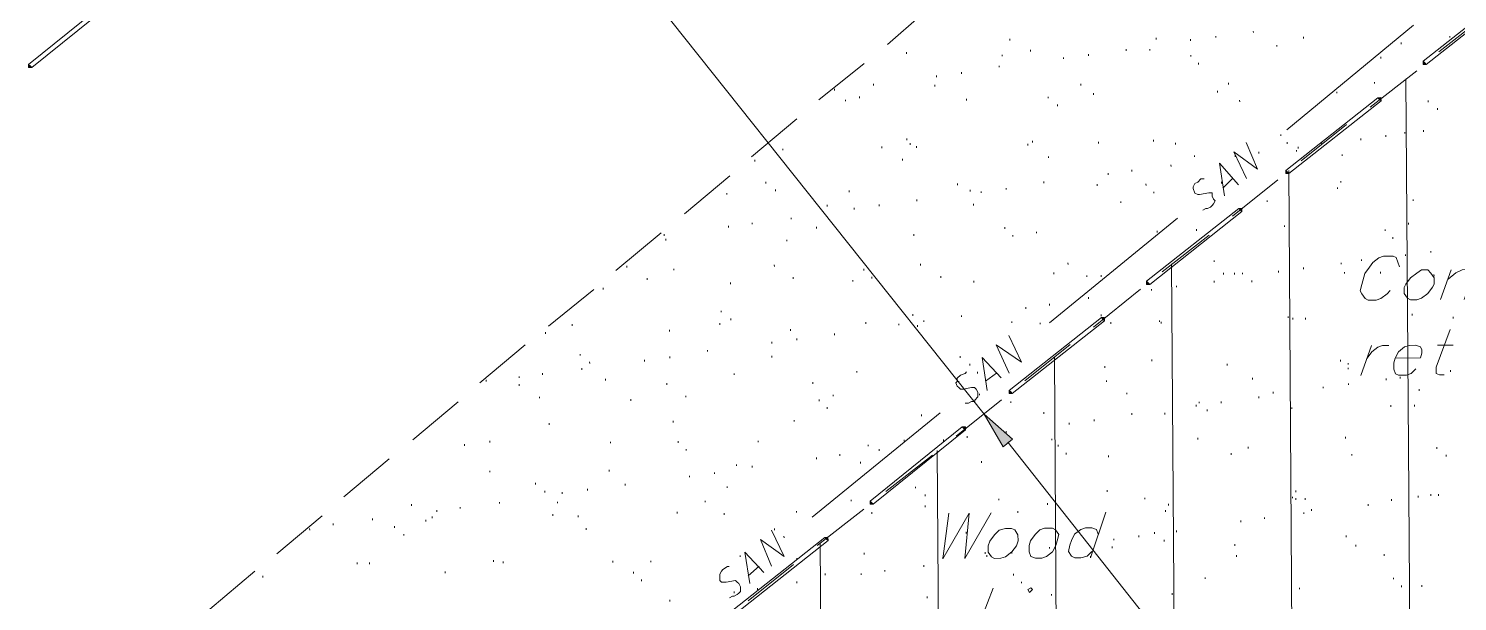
# Model space of a CAD drawing. Header units: inches. Extents: x -5728 to 15181, y 9834 to 15140.
# Drawn here: x 4801 to 5529, y 13869 to 14161 of the extents above; entities that cross this region are included whole.
import ezdxf

# ---------------------------------------------------------------- set-up
doc = ezdxf.new("R2010")
doc.units = ezdxf.units.IN
doc.header["$MEASUREMENT"] = 0
doc.linetypes.add('IMPORT-DASHEDX2 _4_', pattern=[0.1125, 0.075, -0.0375])
for name, color, linetype, lineweight in [('PDF_Geometry', 1, 'Continuous', 9), ('PDF_Solid Fills', 1, 'Continuous', 9), ('site plan converted for PDF_dwg', 1, 'Continuous', 9)]:
    doc.layers.add(name, color=color, linetype=linetype, lineweight=lineweight)

# ---------------------------------------------------------------- blocks, each defined once
blk = doc.blocks.new('site plan converted for PDF_dwg-1480341-SITE PLAN')
at = {"layer": 'PDF_Solid Fills'}
for points in [[(2685.72, 4273.8), (2685.72, 4275.4), (2687.32, 4273.8)], [(3396.12, 4270.6), (3396.12, 4272.2), (3397.72, 4270.6)], [(3374.52, 4252.2), (3372.92, 4253.8), (3374.52, 4253.8)], [(3325.72, 4215.4), (3325.72, 4217), (3327.32, 4215.4)], [(3303.32, 4196.2), (3301.72, 4197.8), (3303.32, 4197.8)], [(3254.52, 4159.4), (3254.52, 4161), (3256.12, 4159.4)], [(3232.92, 4141), (3231.32, 4142.6), (3232.92, 4142.6)], [(3184.12, 4104.2), (3184.12, 4105.8), (3185.72, 4104.2)], [(3161.72, 4085.8), (3160.12, 4087.4), (3161.72, 4087.4)], [(3112.92, 4048.2), (3112.92, 4049.8), (3114.52, 4048.2)], [(3091.32, 4029.8), (3089.72, 4031.4), (3091.32, 4031.4)]]:
    blk.add_hatch(color=147, dxfattribs=at).paths.add_polyline_path(points, flags=0)
at = {"layer": 'PDF_Solid Fills', "lineweight": 15}
blk.add_hatch(color=155, dxfattribs=at).paths.add_polyline_path([(3180.92, 4077), (3171.32, 4093.8), (3185.72, 4081)], flags=0)
at = {"layer": 'PDF_Geometry', "color": 155, "lineweight": 15}
for p, q in [((3428.12, 4295.4), (3404.12, 4277)), ((3309.72, 4288.2), (3309.72, 4287.4)), ((3326.52, 4237.8), (3391.32, 4290.6)), ((3185.72, 4285), (3185.72, 4284.2)), ((3260.12, 4285), (3260.12, 4284.2)), ((3277.72, 4284.2), (3277.72, 4283.4)), ((3290.52, 4285.8), (3290.52, 4285)), ((3321.72, 4281), (3321.72, 4280.2)), ((3335.32, 4285), (3335.32, 4284.2)), ((3384.92, 4281.8), (3384.92, 4281)), ((3409.72, 4285), (3409.72, 4284.2)), ((3111.32, 4273), (3088.12, 4254.6)), ((3132.92, 4278.6), (3132.92, 4277.8)), ((3181.72, 4277), (3181.72, 4276.2)), ((3196.12, 4279.4), (3196.12, 4278.6)), ((3212.92, 4275.4), (3212.92, 4274.6)), ((3225.72, 4277), (3225.72, 4276.2)), ((3244.92, 4279.4), (3244.92, 4278.6)), ((3256.92, 4279.4), (3256.92, 4278.6)), ((3277.72, 4276.2), (3277.72, 4275.4)), ((3374.52, 4274.6), (3374.52, 4273.8)), ((3148.12, 4266.6), (3148.12, 4265.8)), ((3160.92, 4268.2), (3160.92, 4267.4)), ((3180.12, 4271.4), (3180.12, 4270.6)), ((3281.72, 4272.2), (3281.72, 4271.4)), ((3392.92, 4267.4), (3368.92, 4249)), ((3096.12, 4260.2), (3096.12, 4259.4)), ((3116.12, 4262.6), (3116.12, 4261.8)), ((3147.32, 4261.8), (3147.32, 4261)), ((3221.72, 4261.8), (3221.72, 4261)), ((3296.92, 4261.8), (3296.92, 4261)), ((3371.32, 4261.8), (3371.32, 4261)), ((3387.32, 3958.6), (3387.32, 4263.4)), ((3101.72, 4254.6), (3101.72, 4253.8)), ((3108.92, 4256.2), (3108.92, 4255.4)), ((3163.32, 4254.6), (3163.32, 4253.8)), ((3204.92, 4255.4), (3204.92, 4254.6)), ((3209.72, 4251.4), (3209.72, 4250.6)), ((3228.12, 4257), (3228.12, 4256.2)), ((3291.32, 4257.8), (3291.32, 4257)), ((3302.52, 4253), (3302.52, 4252.2)), ((3352.12, 4257), (3352.12, 4256.2)), ((3398.52, 4252.2), (3398.52, 4251.4)), ((3076.92, 4245), (3053.72, 4225.8)), ((3403.32, 4248.2), (3403.32, 4247.4)), ((3356.92, 4240.2), (3333.72, 4221.8)), ((3386.52, 4236.2), (3386.52, 4235.4)), ((3396.12, 4237), (3396.12, 4236.2)), ((3069.72, 4229.8), (3069.72, 4229)), ((3120.12, 4230.6), (3120.12, 4229.8)), ((3132.92, 4234.6), (3132.92, 4233.8)), ((3134.52, 4232.2), (3134.52, 4231.4)), ((3137.72, 4230.6), (3137.72, 4229.8)), ((3194.52, 4231.4), (3194.52, 4230.6)), ((3196.92, 4233), (3196.92, 4232.2)), ((3230.52, 4232.2), (3230.52, 4231.4)), ((3258.52, 4233), (3258.52, 4232.2)), ((3269.72, 4231.4), (3269.72, 4230.6)), ((3323.32, 4235.4), (3323.32, 4234.6)), ((3326.52, 4231.4), (3326.52, 4230.6)), ((3332.12, 4229), (3332.12, 4228.2)), ((3344.12, 4231.4), (3344.12, 4230.6)), ((3364.12, 4233), (3364.12, 4232.2)), ((3376.92, 4234.6), (3376.92, 4233.8)), ((3055.32, 4224.2), (3055.32, 4223.4)), ((3130.52, 4224.2), (3130.52, 4223.4)), ((3204.92, 4225), (3204.92, 4224.2)), ((3279.32, 4225), (3279.32, 4224.2)), ((3300.12, 4225), (3300.12, 4224.2)), ((3312.12, 4226.6), (3312.12, 4225.8)), ((3331.32, 4227.4), (3331.32, 4226.6)), ((3354.52, 4225), (3354.52, 4224.2)), ((3042.52, 4216.2), (3019.32, 4197)), ((3235.32, 4216.2), (3235.32, 4215.4)), ((3247.32, 4217.8), (3247.32, 4217)), ((3267.32, 4220.2), (3267.32, 4219.4)), ((3327.32, 3911.4), (3327.32, 4217)), ((3040.92, 4207.4), (3040.92, 4206.6)), ((3060.92, 4213), (3060.92, 4212.2)), ((3065.72, 4209), (3065.72, 4208.2)), ((3103.32, 4208.2), (3103.32, 4207.4)), ((3158.52, 4211.4), (3158.52, 4210.6)), ((3164.92, 4208.2), (3164.92, 4207.4)), ((3170.52, 4207.4), (3170.52, 4206.6)), ((3183.32, 4209), (3183.32, 4208.2)), ((3202.52, 4212.2), (3202.52, 4211.4)), ((3229.72, 4210.6), (3229.72, 4209.8)), ((3254.52, 4210.6), (3254.52, 4209.8)), ((3292.92, 4211.4), (3292.92, 4210.6)), ((3298.52, 4213), (3293.72, 4208.2)), ((3321.72, 4212.2), (3298.52, 4193.8)), ((3352.12, 4208.2), (3352.12, 4207.4)), ((3353.72, 4211.4), (3353.72, 4210.6)), ((3092.12, 4201), (3092.12, 4200.2)), ((3118.52, 4201), (3118.52, 4200.2)), ((3137.72, 4203.4), (3137.72, 4202.6)), ((3166.52, 4201), (3166.52, 4200.2)), ((3241.72, 4201.8), (3241.72, 4201)), ((3258.52, 4206.6), (3258.52, 4205.8)), ((3316.12, 4201.8), (3316.12, 4201)), ((3390.52, 4201.8), (3390.52, 4201)), ((3073.72, 4194.6), (3073.72, 4193.8)), ((3105.72, 4199.4), (3105.72, 4198.6)), ((3204.92, 4140.2), (3270.52, 4193)), ((3007.32, 4187.4), (2984.12, 4168.2)), ((3008.92, 4186.6), (3008.92, 4185.8)), ((3041.72, 4190.6), (3041.72, 4189.8)), ((3053.72, 4192.2), (3053.72, 4191.4)), ((3086.52, 4189.8), (3086.52, 4189)), ((3136.12, 4185.8), (3136.12, 4185)), ((3182.52, 4189), (3182.52, 4188.2)), ((3198.52, 4186.6), (3198.52, 4185.8)), ((3260.12, 4186.6), (3260.12, 4185.8)), ((3280.12, 4187.4), (3280.12, 4186.6)), ((3324.92, 4189), (3324.92, 4188.2)), ((3376.12, 4186.6), (3376.12, 4185.8)), ((3388.12, 4189.8), (3388.12, 4189)), ((3009.72, 4184.2), (3009.72, 4183.4)), ((3071.32, 4183.4), (3071.32, 4182.6)), ((3186.52, 4185), (3186.52, 4184.2)), ((3286.52, 4184.2), (3262.52, 4165.8)), ((3380.12, 4182.6), (3380.12, 4181.8)), ((3288.92, 4171.4), (3288.92, 4170.6)), ((3364.12, 4171.4), (3364.12, 4170.6)), ((3386.52, 4173.8), (3386.52, 4173)), ((3399.32, 4175.4), (3399.32, 4174.6)), ((2989.72, 4170.6), (2989.72, 4169.8)), ((3000.12, 4164.2), (3000.12, 4163.4)), ((3013.72, 4169), (3013.72, 4168.2)), ((3064.92, 4170.6), (3064.92, 4169.8)), ((3074.52, 4164.2), (3074.52, 4163.4)), ((3110.52, 4168.2), (3110.52, 4167.4)), ((3114.52, 4164.2), (3114.52, 4163.4)), ((3139.32, 4170.6), (3139.32, 4169.8)), ((3149.72, 4164.2), (3149.72, 4163.4)), ((3207.32, 4165.8), (3207.32, 4165)), ((3214.52, 4170.6), (3214.52, 4169.8)), ((3224.12, 4164.2), (3224.12, 4163.4)), ((3231.32, 4164.2), (3231.32, 4163.4)), ((3267.32, 3864.2), (3267.32, 4169.8)), ((3293.72, 4165), (3293.72, 4164.2)), ((3299.32, 4165), (3299.32, 4164.2)), ((3303.32, 4165), (3303.32, 4164.2)), ((3321.72, 4165.8), (3321.72, 4165)), ((3334.52, 4167.4), (3334.52, 4166.6)), ((3353.72, 4169.8), (3353.72, 4169)), ((3355.32, 4165), (3355.32, 4164.2)), ((3373.72, 4165), (3373.72, 4164.2)), ((3400.92, 4163.4), (3400.92, 4162.6)), ((3404.12, 4150.6), (3409.72, 4165.8)), ((2972.92, 4158.6), (2949.72, 4140.2)), ((2977.72, 4159.4), (2977.72, 4158.6)), ((3042.52, 4161.8), (3042.52, 4161)), ((3104.92, 4162.6), (3104.92, 4161.8)), ((3166.52, 4161.8), (3166.52, 4161)), ((3251.32, 4157), (3227.32, 4137.8)), ((3256.92, 4157), (3256.92, 4156.2)), ((3269.72, 4158.6), (3269.72, 4157.8)), ((3288.92, 4161), (3288.92, 4160.2)), ((3308.12, 4161), (3308.12, 4160.2)), ((3204.92, 4149.8), (3204.92, 4149)), ((3224.92, 4153), (3224.92, 4152.2)), ((3037.72, 4147.4), (3037.72, 4146.6)), ((3042.52, 4143.4), (3042.52, 4142.6)), ((3135.32, 4145), (3135.32, 4144.2)), ((3140.92, 4141.8), (3140.92, 4141)), ((3160.12, 4144.2), (3160.12, 4143.4)), ((3192.92, 4148.2), (3192.92, 4147.4)), ((3231.32, 4144.2), (3231.32, 4143.4)), ((3326.52, 4142.6), (3326.52, 4141.8)), ((3328.92, 4141.8), (3328.92, 4141)), ((3335.32, 4141.8), (3335.32, 4141)), ((3389.72, 4143.4), (3389.72, 4142.6)), ((3410.52, 4141.8), (3410.52, 4141)), ((2948.12, 4137), (2948.12, 4136.2)), ((2961.72, 4141), (2961.72, 4140.2)), ((3011.32, 4137.8), (3011.32, 4137)), ((3036.92, 4141), (3036.92, 4140.2)), ((3072.92, 4137.8), (3072.92, 4137)), ((3095.32, 4135.4), (3095.32, 4134.6)), ((3111.32, 4141), (3111.32, 4140.2)), ((3128.12, 4140.2), (3128.12, 4139.4)), ((3137.72, 4139.4), (3137.72, 4138.6)), ((3185.72, 4141), (3185.72, 4140.2)), ((3200.12, 4140.2), (3200.12, 4139.4)), ((3236.12, 4140.2), (3236.12, 4139.4)), ((3260.92, 4141), (3260.92, 4140.2)), ((3261.72, 4140.2), (3261.72, 4139.4)), ((2937.72, 4130.6), (2914.52, 4111.4)), ((3030.52, 4127.4), (3030.52, 4126.6)), ((3063.32, 4131.4), (3063.32, 4130.6)), ((3076.12, 4133), (3076.12, 4132.2)), ((3215.32, 4129), (3192.12, 4110.6)), ((3363.32, 4112.2), (3368.92, 4127.4)), ((3402.52, 4127.4), (3410.52, 4127.4)), ((2965.72, 4125.8), (2965.72, 4125)), ((2970.52, 4121.8), (2970.52, 4121)), ((2998.52, 4122.6), (2998.52, 4121.8)), ((3011.32, 4124.2), (3011.32, 4123.4)), ((3063.32, 4124.2), (3063.32, 4123.4)), ((3159.32, 4123.4), (3159.32, 4122.6)), ((3207.32, 3817.8), (3207.32, 4122.6)), ((3256.92, 4121), (3256.92, 4120.2)), ((3352.92, 4120.2), (3352.92, 4119.4)), ((2917.72, 4113), (2917.72, 4112.2)), ((2934.52, 4114.6), (2934.52, 4113.8)), ((2946.52, 4116.2), (2946.52, 4115.4)), ((2966.52, 4118.6), (2966.52, 4117.8)), ((2978.52, 4113), (2978.52, 4112.2)), ((3044.12, 4115.4), (3044.12, 4114.6)), ((3106.52, 4116.2), (3106.52, 4115.4)), ((3164.12, 4119.4), (3164.12, 4118.6)), ((3168.12, 4115.4), (3168.12, 4114.6)), ((3177.72, 4114.6), (3172.12, 4110.6)), ((3232.92, 4117.8), (3232.92, 4117)), ((3295.32, 4118.6), (3295.32, 4117.8)), ((3356.92, 4118.6), (3356.92, 4117.8)), ((3356.92, 4116.2), (3356.92, 4115.4)), ((3408.92, 4114.6), (3408.92, 4113.8)), ((2934.52, 4110.6), (2934.52, 4109.8)), ((3009.72, 4110.6), (3009.72, 4109.8)), ((3084.12, 4110.6), (3084.12, 4109.8)), ((3158.52, 4110.6), (3158.52, 4109.8)), ((3233.72, 4110.6), (3233.72, 4109.8)), ((3308.12, 4111.4), (3308.12, 4110.6)), ((3344.12, 4106.6), (3344.12, 4105.8)), ((3356.92, 4108.2), (3356.92, 4107.4)), ((3376.12, 4110.6), (3376.12, 4109.8)), ((3383.32, 4111.4), (3383.32, 4110.6)), ((2903.32, 4101.8), (2880.12, 4082.6)), ((2944.92, 4104.2), (2944.92, 4103.4)), ((2991.32, 4102.6), (2991.32, 4101.8)), ((3019.32, 4104.2), (3019.32, 4103.4)), ((3087.32, 4101.8), (3087.32, 4101)), ((3094.52, 4104.2), (3094.52, 4103.4)), ((3180.12, 4101), (3156.92, 4082.6)), ((3168.92, 4104.2), (3168.92, 4103.4)), ((3184.92, 4100.2), (3184.92, 4099.4)), ((3244.12, 4104.2), (3244.12, 4103.4)), ((3280.92, 4099.4), (3280.92, 4098.6)), ((3292.12, 4099.4), (3292.12, 4098.6)), ((3311.32, 4101.8), (3311.32, 4101)), ((3318.52, 4104.2), (3318.52, 4103.4)), ((3392.92, 4105), (3392.92, 4104.2)), ((3012.92, 4091.4), (3012.92, 4090.6)), ((3074.52, 4091.4), (3074.52, 4090.6)), ((3083.32, 4041.8), (3148.92, 4094.6)), ((3091.32, 4097.8), (3091.32, 4097)), ((3139.32, 4093.8), (3139.32, 4093)), ((3201.72, 4094.6), (3201.72, 4093.8)), ((3246.52, 4093.8), (3246.52, 4093)), ((3263.32, 4093.8), (3263.32, 4093)), ((3279.32, 4097.8), (3279.32, 4097)), ((3284.92, 4095.4), (3284.92, 4094.6)), ((3328.12, 4096.2), (3328.12, 4095.4)), ((3378.52, 4097), (3378.52, 4096.2)), ((3390.52, 4097), (3390.52, 4096.2)), ((2949.72, 4090.6), (2949.72, 4089.8)), ((3182.52, 4085), (3182.52, 4084.2)), ((3214.52, 4089), (3214.52, 4088.2)), ((3227.32, 4090.6), (3227.32, 4089.8)), ((2906.52, 4080.2), (2906.52, 4079.4)), ((2919.32, 4081.8), (2919.32, 4081)), ((2980.92, 4081), (2980.92, 4080.2)), ((3015.32, 4081), (3015.32, 4080.2)), ((3019.32, 4077), (3019.32, 4076.2)), ((3056.12, 4081), (3056.12, 4080.2)), ((3112.12, 4078.6), (3112.12, 4077.8)), ((3117.72, 4076.2), (3117.72, 4075.4)), ((3130.52, 4081), (3130.52, 4080.2)), ((3150.52, 4081), (3150.52, 4080.2)), ((3162.52, 4082.6), (3162.52, 4081.8)), ((3307.32, 3920.2), (3183.32, 4079.4)), ((3205.72, 4081), (3205.72, 4080.2)), ((3208.92, 4077.8), (3208.92, 4077)), ((3280.12, 4081), (3280.12, 4080.2)), ((3305.72, 4076.2), (3305.72, 4075.4)), ((3355.32, 4081), (3355.32, 4080.2)), ((2868.12, 4073), (2844.92, 4053.8)), ((3044.92, 4069), (3044.92, 4068.2)), ((3085.72, 4072.2), (3085.72, 4071.4)), ((3097.72, 4073.8), (3097.72, 4073)), ((3108.12, 4069.8), (3108.12, 4069)), ((3144.92, 4073), (3120.92, 4054.6)), ((3147.32, 3770.6), (3147.32, 4075.4)), ((3169.72, 4069.8), (3169.72, 4069)), ((3212.92, 4073.8), (3212.92, 4073)), ((3234.52, 4072.2), (3234.52, 4071.4)), ((3296.92, 4073), (3296.92, 4072.2)), ((3358.52, 4072.2), (3358.52, 4071.4)), ((3401.72, 4075.4), (3401.72, 4074.6)), ((3406.52, 4071.4), (3406.52, 4070.6)), ((2919.32, 4066.6), (2919.32, 4065.8)), ((2980.12, 4066.6), (2980.12, 4065.8)), ((3020.92, 4063.4), (3020.92, 4062.6)), ((3033.72, 4065), (3033.72, 4064.2)), ((3052.92, 4068.2), (3052.92, 4067.4)), ((2942.52, 4060.2), (2942.52, 4059.4)), ((2947.32, 4056.2), (2947.32, 4055.4)), ((2956.12, 4055.4), (2956.12, 4054.6)), ((2968.92, 4057), (2968.92, 4056.2)), ((2988.12, 4059.4), (2988.12, 4058.6)), ((3040.12, 4057.8), (3040.12, 4057)), ((3136.12, 4057), (3136.12, 4056.2)), ((3233.72, 4054.6), (3233.72, 4053.8)), ((2879.32, 4049.8), (2879.32, 4049)), ((2904.12, 4048.2), (2904.12, 4047.4)), ((2924.12, 4050.6), (2924.12, 4049.8)), ((2953.72, 4050.6), (2953.72, 4049.8)), ((3028.92, 4050.6), (3028.92, 4049.8)), ((3103.32, 4050.6), (3103.32, 4049.8)), ((3140.92, 4053), (3140.92, 4052.2)), ((3140.92, 4047.4), (3140.92, 4046.6)), ((3178.52, 4050.6), (3178.52, 4049.8)), ((3203.32, 4048.2), (3203.32, 4047.4)), ((3252.92, 4050.6), (3252.92, 4049.8)), ((3264.92, 4047.4), (3264.92, 4046.6)), ((3328.12, 4050.6), (3328.12, 4049.8)), ((3329.72, 4053.8), (3329.72, 4053)), ((3329.72, 4049.8), (3329.72, 4049)), ((3334.52, 4049.8), (3334.52, 4049)), ((3378.52, 4049), (3378.52, 4048.2)), ((3392.12, 4050.6), (3392.12, 4049.8)), ((3398.52, 4051.4), (3398.52, 4050.6)), ((3402.52, 4051.4), (3402.52, 4050.6)), ((2833.72, 4044.2), (2810.52, 4025)), ((2839.32, 4040.2), (2839.32, 4039.4)), ((2859.32, 4042.6), (2859.32, 4041.8)), ((2886.52, 4041.8), (2886.52, 4041)), ((2889.72, 4043.4), (2889.72, 4042.6)), ((2892.12, 4046.6), (2892.12, 4045.8)), ((2951.32, 4044.2), (2951.32, 4043.4)), ((2964.12, 4043.4), (2964.12, 4042.6)), ((3014.52, 4045), (3014.52, 4044.2)), ((3038.52, 4044.2), (3038.52, 4043.4)), ((3075.32, 4045), (3075.32, 4044.2)), ((3109.72, 4045.8), (3085.72, 4027.4)), ((3113.72, 4044.2), (3113.72, 4043.4)), ((3188.12, 4044.2), (3188.12, 4043.4)), ((3232.92, 4043.4), (3224.92, 4020.2)), ((3263.32, 4044.2), (3263.32, 4043.4)), ((3313.72, 4040.2), (3313.72, 4039.4)), ((3333.72, 4042.6), (3333.72, 4041.8)), ((3337.72, 4044.2), (3337.72, 4043.4)), ((3366.52, 4046.6), (3366.52, 4045.8)), ((2827.32, 4037.8), (2827.32, 4037)), ((2870.52, 4038.6), (2870.52, 4037.8)), ((2875.32, 4034.6), (2875.32, 4033.8)), ((2968.12, 4037), (2968.12, 4036.2)), ((3064.12, 4036.2), (3064.12, 4035.4)), ((3161.72, 4033.8), (3161.72, 4033)), ((3257.72, 4033), (3257.72, 4032.2)), ((3268.92, 4033.8), (3268.92, 4033)), ((3301.72, 4038.6), (3301.72, 4037.8)), ((3068.92, 4032.2), (3068.92, 4031.4)), ((3087.32, 3832.2), (3087.32, 4028.2)), ((3204.12, 4025.8), (3204.12, 4025)), ((3236.12, 4025.8), (3236.12, 4025)), ((3236.92, 4029.8), (3236.92, 4029)), ((3249.72, 4031.4), (3249.72, 4030.6)), ((3262.52, 4029), (3262.52, 4028.2)), ((3298.52, 4026.6), (3298.52, 4025.8)), ((3355.32, 4030.6), (3355.32, 4029.8)), ((3360.12, 4025.8), (3360.12, 4025)), ((2851.32, 4020.2), (2851.32, 4019.4)), ((2857.72, 4020.2), (2857.72, 4019.4)), ((2920.92, 4021), (2920.92, 4020.2)), ((2925.72, 4020.2), (2925.72, 4019.4)), ((2981.72, 4020.2), (2981.72, 4019.4)), ((3000.92, 4020.2), (3000.92, 4019.4)), ((3046.52, 4022.6), (3046.52, 4021.8)), ((3075.32, 4021), (3075.32, 4020.2)), ((3109.72, 4023.4), (3109.72, 4022.6)), ((3149.72, 4021), (3149.72, 4020.2)), ((3171.32, 4023.4), (3171.32, 4022.6)), ((3172.12, 4021.8), (3172.12, 4021)), ((3184.92, 4023.4), (3184.92, 4022.6)), ((3224.92, 4021), (3224.92, 4020.2)), ((3299.32, 4021), (3299.32, 4020.2)), ((3374.52, 4021), (3374.52, 4020.2)), ((2799.32, 4016.2), (2776.12, 3997)), ((2803.32, 4013.8), (2803.32, 4013)), ((2896.12, 4015.4), (2896.12, 4014.6)), ((2992.12, 4014.6), (2992.12, 4013.8)), ((2996.12, 4010.6), (2996.12, 4009.8)), ((3073.72, 4017.8), (3050.52, 3999.4)), ((3056.12, 4017), (3050.52, 4012.2)), ((3089.72, 4013), (3089.72, 4012.2)), ((3108.12, 4013), (3108.12, 4012.2)), ((3120.12, 4014.6), (3120.12, 4013.8)), ((3140.12, 4017), (3140.12, 4016.2)), ((3185.72, 4012.2), (3185.72, 4011.4)), ((3043.32, 4004.2), (3043.32, 4003.4)), ((3055.32, 4005.8), (3055.32, 4005)), ((3075.32, 4009), (3075.32, 4008.2)), ((3166.52, 3982.6), (3175.32, 4005)), ((3189.72, 4008.2), (3189.72, 4007.4)), ((3283.32, 4009.8), (3283.32, 4009)), ((3331.32, 4004.2), (3331.32, 4003.4)), ((3379.32, 4009), (3379.32, 4008.2)), ((3383.32, 4005), (3383.32, 4004.2)), ((3393.72, 4005), (3393.72, 4004.2)), ((3010.52, 4000.2), (3010.52, 3999.4)), ((3141.72, 4001), (3141.72, 4000.2)), ((3204.92, 4001.8), (3204.92, 4001)), ((3266.52, 4001.8), (3266.52, 4001))]:
    blk.add_line(p, q, dxfattribs=at)
at = {"layer": 'PDF_Geometry', "color": 155, "lineweight": 15, "flags": 128}
for points in [[(3171.32, 4093.8), (2717.72, 4672.2), (2698.52, 4672.2)], [(3172.12, 4317), (3140.92, 4297.8), (3123.32, 4282.6)], [(3305.72, 4213), (3299.32, 4226.6), (3311.32, 4217.8), (3305.72, 4231.4)], [(3294.52, 4204.2), (3292.12, 4221), (3301.72, 4209.8)], [(3283.32, 4197), (3284.92, 4197.8), (3285.72, 4197.8), (3287.32, 4198.6), (3288.12, 4199.4), (3288.92, 4200.2), (3289.72, 4201.8), (3288.92, 4202.6), (3288.12, 4204.2), (3288.12, 4205.8), (3286.52, 4205.8), (3281.72, 4205), (3280.92, 4205), (3279.32, 4205.8), (3278.52, 4208.2), (3278.52, 4209), (3279.32, 4210.6), (3280.92, 4211.4), (3282.52, 4213), (3284.12, 4213)], [(3383.32, 4167.4), (3382.52, 4169.8), (3381.72, 4172.2), (3380.12, 4173), (3375.32, 4173), (3372.92, 4172.2), (3369.72, 4169.8), (3368.12, 4167.4), (3365.72, 4164.2), (3364.12, 4158.6), (3363.32, 4155.4), (3364.12, 4153.8), (3365.72, 4151.4), (3367.32, 4150.6), (3371.32, 4150.6), (3373.72, 4151.4), (3376.92, 4153.8), (3378.52, 4155.4)], [(3408.12, 4161), (3412.12, 4164.2), (3415.32, 4165.8), (3418.52, 4165.8), (3420.12, 4164.2), (3420.12, 4161), (3416.12, 4150.6)], [(3408.92, 4135.4), (3401.72, 4116.2), (3401.72, 4113), (3403.32, 4112.2), (3405.72, 4112.2)], [(3184.12, 4114.6), (3177.72, 4129), (3190.52, 4120.2), (3184.12, 4133.8)], [(3366.52, 4121), (3368.92, 4124.2), (3372.12, 4126.6), (3374.52, 4127.4), (3377.72, 4127.4)], [(3380.92, 4121), (3393.72, 4121), (3394.52, 4123.4), (3394.52, 4125), (3393.72, 4126.6), (3391.32, 4127.4), (3388.12, 4127.4), (3385.72, 4126.6), (3382.52, 4124.2), (3380.92, 4121), (3380.12, 4118.6), (3380.12, 4115.4), (3380.92, 4113), (3382.52, 4112.2), (3386.52, 4112.2), (3388.92, 4113), (3391.32, 4115.4)], [(3172.92, 4105.8), (3170.52, 4122.6), (3180.12, 4112.2)], [(3161.72, 4099.4), (3163.32, 4099.4), (3164.92, 4100.2), (3166.52, 4100.2), (3166.52, 4101), (3168.12, 4102.6), (3168.12, 4105), (3167.32, 4106.6), (3166.52, 4107.4), (3164.92, 4107.4), (3160.92, 4106.6), (3159.32, 4106.6), (3158.52, 4107.4), (3157.72, 4108.2), (3156.92, 4109.8), (3157.72, 4110.6), (3157.72, 4112.2), (3159.32, 4113.8), (3161.72, 4114.6), (3162.52, 4115.4)], [(3152.92, 4043.4), (3149.72, 4020.2), (3163.32, 4043.4), (3160.92, 4020.2), (3174.52, 4043.4)], [(3062.52, 4017), (3056.92, 4030.6), (3068.92, 4021.8), (3062.52, 4035.4)], [(3228.92, 4032.2), (3228.12, 4034.6), (3225.72, 4035.4), (3222.52, 4035.4), (3220.12, 4034.6), (3216.92, 4032.2), (3215.32, 4029), (3214.52, 4026.6), (3213.72, 4023.4), (3215.32, 4021), (3216.92, 4020.2), (3220.12, 4020.2), (3223.32, 4021), (3225.72, 4023.4)], [(3051.32, 4008.2), (3048.92, 4024.2), (3058.52, 4013.8)], [(3040.92, 4001), (3042.52, 4001.8), (3043.32, 4001.8), (3044.92, 4002.6), (3045.72, 4003.4), (3046.52, 4004.2), (3046.52, 4006.6), (3045.72, 4008.2), (3044.92, 4009), (3044.12, 4009.8), (3039.32, 4009), (3036.92, 4009), (3036.12, 4009.8), (3036.12, 4013), (3036.92, 4014.6), (3037.72, 4015.4), (3040.12, 4017), (3040.92, 4017)]]:
    blk.add_lwpolyline(points, dxfattribs=at)
at = {"layer": 'PDF_Geometry', "color": 147, "flags": 128}
for points in [[(2732.92, 4313), (2685.72, 4275.4), (2686.52, 4274.6), (2687.32, 4273.8), (2734.52, 4311.4), (2733.72, 4312.2), (2732.92, 4313), (2734.52, 4313), (2734.52, 4311.4)], [(3397.72, 4270.6), (3444.92, 4307.4), (3444.12, 4308.2), (3443.32, 4309), (3396.12, 4272.2), (3396.92, 4271.4), (3397.72, 4270.6), (3396.12, 4270.6), (3396.12, 4272.2)], [(2687.32, 4273.8), (2685.72, 4273.8), (2685.72, 4275.4)], [(3327.32, 4215.4), (3374.52, 4252.2), (3373.72, 4253), (3372.92, 4253.8), (3325.72, 4217), (3326.52, 4216.2), (3327.32, 4215.4), (3325.72, 4215.4), (3325.72, 4217)], [(3372.92, 4253.8), (3374.52, 4253.8), (3374.52, 4252.2)], [(3256.12, 4159.4), (3303.32, 4196.2), (3302.52, 4197), (3301.72, 4197.8), (3254.52, 4161)], [(3301.72, 4197.8), (3303.32, 4197.8), (3303.32, 4196.2)], [(3185.72, 4104.2), (3232.92, 4141), (3232.12, 4141.8), (3231.32, 4142.6), (3184.12, 4105.8), (3184.92, 4105), (3185.72, 4104.2), (3184.12, 4104.2), (3184.12, 4105.8)], [(3231.32, 4142.6), (3232.92, 4142.6), (3232.92, 4141)], [(3114.52, 4048.2), (3161.72, 4085.8), (3160.92, 4086.6), (3160.12, 4087.4), (3112.92, 4049.8), (3113.72, 4049), (3114.52, 4048.2), (3112.92, 4048.2), (3112.92, 4049.8)], [(3160.12, 4087.4), (3161.72, 4087.4), (3161.72, 4085.8)], [(3044.12, 3993), (3091.32, 4029.8), (3090.52, 4030.6), (3089.72, 4031.4), (3042.52, 3994.6), (3043.32, 3993.8), (3044.12, 3993), (3042.52, 3993), (3042.52, 3994.6)], [(3089.72, 4031.4), (3091.32, 4031.4), (3091.32, 4029.8)]]:
    blk.add_lwpolyline(points, dxfattribs=at)
at = {"layer": 'PDF_Geometry', "color": 155, "lineweight": 15, "flags": 128}
for points in [[(3394.52, 4165.8), (3392.12, 4164.2), (3388.92, 4161.8), (3386.52, 4158.6), (3385.72, 4157), (3385.72, 4153.8), (3387.32, 4151.4), (3388.92, 4150.6), (3392.12, 4150.6), (3394.52, 4151.4), (3397.72, 4153.8), (3400.12, 4157), (3400.92, 4158.6), (3400.92, 4161.8), (3399.32, 4164.2), (3397.72, 4165.8)], [(3181.72, 4035.4), (3178.52, 4034.6), (3176.12, 4032.2), (3173.72, 4029), (3172.92, 4026.6), (3172.92, 4023.4), (3174.52, 4021), (3176.12, 4020.2), (3179.32, 4020.2), (3181.72, 4021), (3184.92, 4023.4), (3187.32, 4026.6), (3188.12, 4029), (3188.12, 4032.2), (3186.52, 4034.6), (3184.92, 4035.4)], [(3201.72, 4035.4), (3199.32, 4034.6), (3196.92, 4032.2), (3194.52, 4029), (3193.72, 4026.6), (3193.72, 4023.4), (3194.52, 4021), (3196.92, 4020.2), (3200.12, 4020.2), (3202.52, 4021), (3205.72, 4023.4), (3207.32, 4026.6), (3208.12, 4029), (3208.92, 4032.2), (3207.32, 4034.6), (3205.72, 4035.4)], [(3192.92, 4004.2), (3193.72, 4002.6), (3195.32, 4004.2), (3194.52, 4005)]]:
    blk.add_lwpolyline(points, close=True, dxfattribs=at)
at = {"layer": 'PDF_Geometry', "color": 147, "flags": 128}
blk.add_lwpolyline([(3255.32, 4160.2), (3256.12, 4159.4), (3254.52, 4159.4), (3254.52, 4161)], close=True, dxfattribs=at)
at = {"layer": 'PDF_Solid Fills', "color": 147}
for p, q in [((2685.72, 4273.8), (2685.72, 4275.4)), ((2685.72, 4275.4), (2687.32, 4273.8)), ((2687.32, 4273.8), (2685.72, 4273.8)), ((3396.12, 4270.6), (3396.12, 4272.2)), ((3396.12, 4272.2), (3397.72, 4270.6)), ((3397.72, 4270.6), (3396.12, 4270.6)), ((3374.52, 4252.2), (3372.92, 4253.8)), ((3372.92, 4253.8), (3374.52, 4253.8)), ((3374.52, 4253.8), (3374.52, 4252.2)), ((3325.72, 4215.4), (3325.72, 4217)), ((3325.72, 4217), (3327.32, 4215.4)), ((3327.32, 4215.4), (3325.72, 4215.4)), ((3303.32, 4196.2), (3301.72, 4197.8)), ((3301.72, 4197.8), (3303.32, 4197.8)), ((3303.32, 4197.8), (3303.32, 4196.2)), ((3254.52, 4159.4), (3254.52, 4161)), ((3254.52, 4161), (3256.12, 4159.4)), ((3256.12, 4159.4), (3254.52, 4159.4)), ((3232.92, 4141), (3231.32, 4142.6)), ((3231.32, 4142.6), (3232.92, 4142.6)), ((3232.92, 4142.6), (3232.92, 4141)), ((3184.12, 4104.2), (3184.12, 4105.8)), ((3184.12, 4105.8), (3185.72, 4104.2)), ((3185.72, 4104.2), (3184.12, 4104.2)), ((3161.72, 4085.8), (3160.12, 4087.4)), ((3160.12, 4087.4), (3161.72, 4087.4)), ((3161.72, 4087.4), (3161.72, 4085.8)), ((3112.92, 4048.2), (3112.92, 4049.8)), ((3112.92, 4049.8), (3114.52, 4048.2)), ((3114.52, 4048.2), (3112.92, 4048.2)), ((3091.32, 4029.8), (3089.72, 4031.4)), ((3089.72, 4031.4), (3091.32, 4031.4)), ((3091.32, 4031.4), (3091.32, 4029.8))]:
    blk.add_line(p, q, dxfattribs=at)
at = {"layer": 'PDF_Solid Fills', "color": 155, "lineweight": 15}
for p, q in [((3180.92, 4077), (3171.32, 4093.8)), ((3171.32, 4093.8), (3185.72, 4081)), ((3185.72, 4081), (3180.92, 4077))]:
    blk.add_line(p, q, dxfattribs=at)

msp = doc.modelspace()

# ---------------------------------------------------------------- block references
at = {"layer": 'site plan converted for PDF_dwg', "color": 147, "linetype": 'IMPORT-DASHEDX2 _4_', "rotation": 0.383349167194431}
msp.add_blockref('site plan converted for PDF_dwg-1480341-SITE PLAN', (2144.04, 9849.68), dxfattribs=at)

doc.saveas('drawing.dxf')
